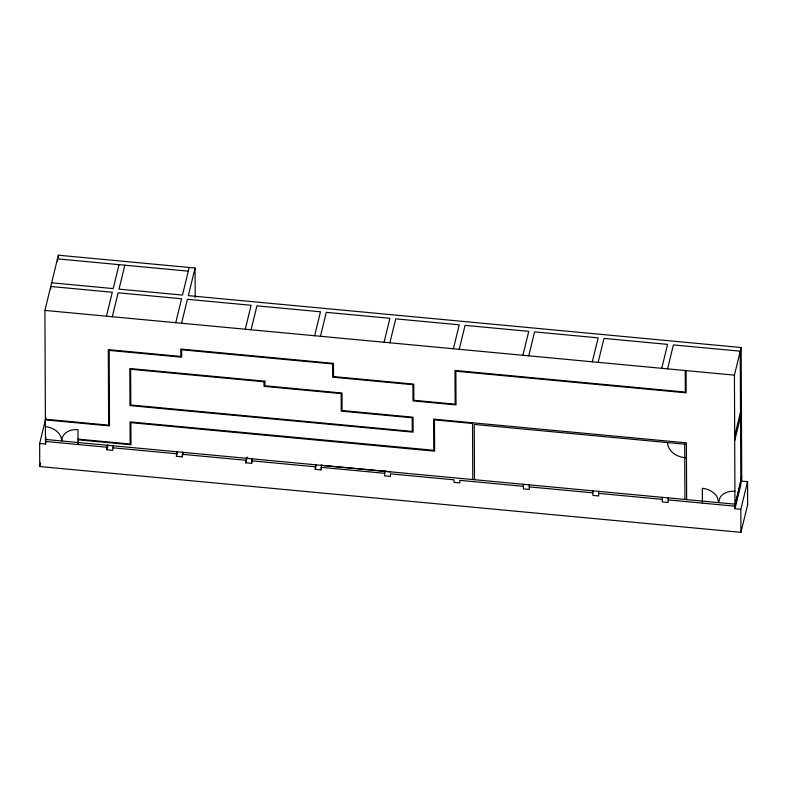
<?xml version="1.0" encoding="UTF-8"?>
<svg xmlns="http://www.w3.org/2000/svg" width="787" height="787" viewBox="0 0 787 787"><rect width="100%" height="100%" fill="white"/><g stroke="black" fill="none" stroke-linecap="round" stroke-linejoin="round"><path stroke-width="1.18" d="M734.812 506.169L741.708 476.548M39.665 443.475L45.489 444.025L44.918 310.412L58.376 255.195L195.107 268.033L188.309 295.637L741.157 347.529L741.728 481.132L747.552 481.674L747.65 504.742L740.921 532.346L39.753 466.534L39.665 443.475L45.961 417.631M46.02 437.159L45.469 439.441L734.979 504.162M46.03 439.195L45.479 441.458L106.953 447.232L107.514 444.97M39.753 466.534L40.619 463.012M45.489 444.025L46.039 441.743M106.461 316.187L112.295 292.252L50.752 286.478L50.762 288.937M119.024 264.639L113.19 288.583L51.647 282.808M78.592 442.255L78.041 444.517L77.982 429.682A16.478 12.661 13.7 0 0 61.75 440.966A16.478 12.661 13.7 0 0 45.41 426.633M112.285 316.738L118.129 292.794L181.581 298.755L175.747 322.7M124.858 265.189L119.024 289.134L182.476 295.086L189.205 267.482M113.338 445.511L112.797 450.341L106.973 449.8L108.085 445.235M181.581 323.241L187.414 299.306L251.102 305.277L245.269 329.222M183.056 453.44L182.22 456.863L176.396 456.312L176.937 451.482M176.396 456.312L177.508 451.758M182.22 456.863L182.761 452.033M251.092 329.763L256.926 305.828L320.476 311.79L314.643 335.734M252.184 461.074L251.624 463.376L245.8 462.835L246.341 457.995M245.8 462.835L247.197 457.08M251.624 463.376L252.165 458.546M320.466 336.275L326.3 312.341L389.909 318.312L384.076 342.247M321.608 467.606L321.057 469.888L315.223 469.337L315.764 464.517M315.223 469.337L316.335 464.783M321.057 469.888L321.598 465.058M389.899 342.798L395.733 318.853L459.244 324.815L453.41 348.759M385.197 471.029L384.636 473.292L321.037 467.33M459.234 349.3L465.078 325.365L528.756 331.337L522.922 355.281M528.746 355.832L534.589 331.888L598.159 337.859L592.316 361.794M598.15 362.345L603.983 338.4L667.573 344.372L661.739 368.316M667.563 368.857L673.406 344.913L740.233 351.189L740.833 484.802L734.989 508.736L740.823 509.287L747.552 481.674M734.989 508.736L734.428 375.143L741.157 347.529M734.684 436.037L740.518 412.103M734.704 440.622L740.537 416.687M735.383 503.887L740.823 482.234M321.037 465.304L390.46 471.816M188.319 271.151L57.49 258.864L57.5 261.314M44.918 310.412L734.428 375.143M472.534 423.455L434.483 419.884L434.621 451.167L130.898 422.658L130.986 444.773L78.021 439.795M686.402 444.34L474.256 424.419L474.492 479.706M686.461 457.818L684.749 457.66A17.344 13.32 13.7 0 1 667.553 442.569M45.38 419.215L108.626 425.147L108.311 349.644L180.813 356.442L180.784 349.025L333.501 363.368L333.56 376.579L413.775 384.105L413.844 400.288L455.152 404.164L455.004 370.451L685.32 392.074L685.231 370.52M45.38 419.884L109.491 425.905L109.167 350.392L181.669 357.2L181.64 349.782L332.645 363.958L332.704 377.17L412.919 384.705L412.988 400.878L456.007 404.921L455.87 371.208L686.185 392.831L686.087 370.598M78.021 439.126L130.13 444.016L130.032 421.901L433.765 450.272L433.627 419.127L686.392 442.855L686.638 499.617M112.787 447.783L176.377 453.745M182.21 454.296L245.78 460.267M251.614 460.808L315.213 466.78M523.434 486.327L459.864 480.355L459.874 482.923L454.04 482.382L454.03 479.814L390.47 473.843L390.48 476.42L384.656 475.869L384.636 471.285M529.258 486.868L592.886 492.839M598.71 493.39L662.3 499.361M668.133 499.902L734.979 506.189M740.823 509.287L740.921 532.346M702.417 503.119L702.348 488.294A16.478 12.661 13.7 0 1 710.504 490.773L712.274 491.865A16.478 12.661 13.7 0 1 717.429 497.61L718.688 502.627L719.908 497.846A16.478 12.661 13.7 0 1 725.014 493.065L726.785 492.298A16.478 12.661 13.7 0 1 734.92 491.344M684.69 444.173L684.926 499.46M668.124 497.886L668.143 502.46L662.31 501.919L662.29 497.335M598.7 491.363L598.72 495.948L592.896 495.407L592.877 490.822M529.248 484.851L529.267 489.435L523.444 488.884L523.424 484.3M472.534 422.776L472.78 479.549M195.038 268.023L195.235 297.525M106.953 447.232L106.973 449.8M58.376 255.195L58.386 257.654M264.875 381.183L129.806 368.503L129.963 405.59L413.126 432.161L413.057 417.199L342.099 410.539L342.02 393.008L264.894 385.768L264.875 381.183M264.019 381.774L130.662 369.26L130.819 404.99L412.26 431.414L412.201 417.789L341.243 411.129L341.165 393.598L264.038 386.358L264.019 381.774"/></g></svg>
